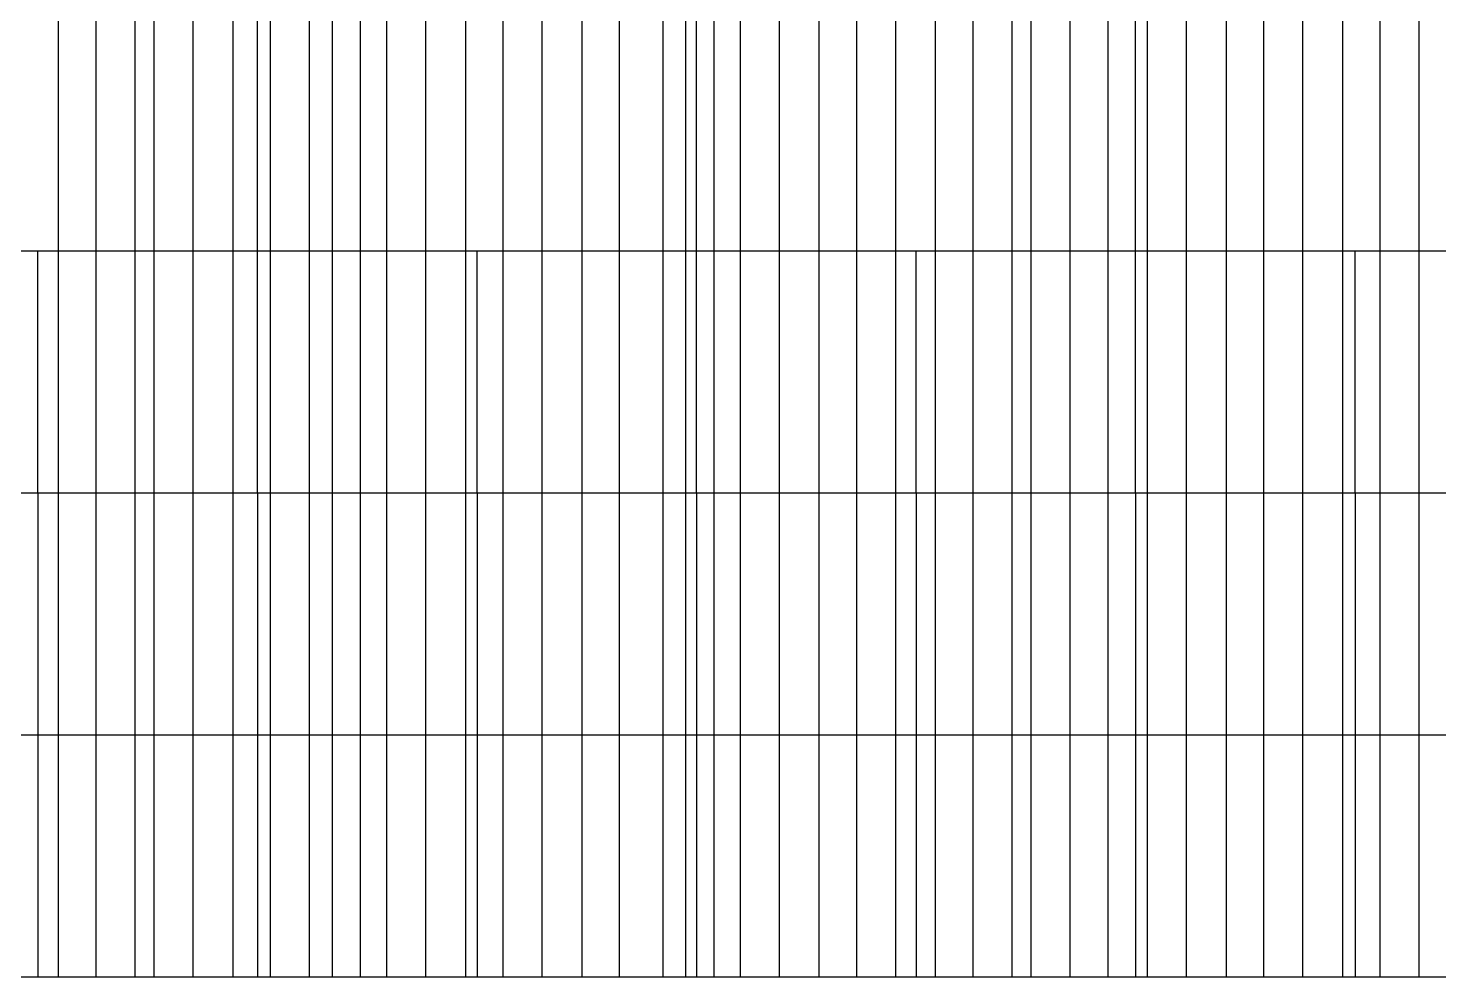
# Model space of a CAD drawing. Extents: x 0 to 304, y 106 to 158.
# Drawn here: x 227.59 to 265.18, y 106 to 131.28 of the extents above; entities that cross this region are included whole.
import ezdxf

# ---------------------------------------------------------------- set-up
doc = ezdxf.new("R2010")
doc.units = 0

msp = doc.modelspace()

# ---------------------------------------------------------------- linework, layer by layer
at = {"layer": 'main_merged'}
for p, q in [((228.75, 125.35, 4.8), (232.8, 125.35, 4.8)), ((228.75, 125.35, 9.6), (232.8, 125.35, 9.6)), ((228.75, 125.35, 14.4), (232.8, 125.35, 14.4)), ((240.45, 125.35, 4.8), (244.5, 125.35, 4.8)), ((240.45, 125.35, 9.6), (244.5, 125.35, 9.6)), ((240.45, 125.35, 14.4), (244.5, 125.35, 14.4)), ((252.15, 125.35, 4.8), (256.2, 125.35, 4.8)), ((252.15, 125.35, 9.6), (256.2, 125.35, 9.6)), ((252.15, 125.35, 14.4), (256.2, 125.35, 14.4)), ((263.85, 125.35, 4.8), (267.9, 125.35, 4.8)), ((263.85, 125.35, 9.6), (267.9, 125.35, 9.6)), ((263.85, 125.35, 14.4), (267.9, 125.35, 14.4)), ((228.75, 118.9, 4.8), (232.8, 118.9, 4.8)), ((228.75, 118.9, 9.6), (232.8, 118.9, 9.6)), ((228.75, 118.9, 14.4), (232.8, 118.9, 14.4)), ((240.45, 118.9, 4.8), (244.5, 118.9, 4.8)), ((240.45, 118.9, 9.6), (244.5, 118.9, 9.6)), ((240.45, 118.9, 14.4), (244.5, 118.9, 14.4)), ((252.15, 118.9, 4.8), (256.2, 118.9, 4.8)), ((252.15, 118.9, 9.6), (256.2, 118.9, 9.6)), ((252.15, 118.9, 14.4), (256.2, 118.9, 14.4)), ((263.85, 118.9, 4.8), (267.9, 118.9, 4.8)), ((263.85, 118.9, 9.6), (267.9, 118.9, 9.6)), ((263.85, 118.9, 14.4), (267.9, 118.9, 14.4)), ((228.75, 112.45, 4.8), (232.8, 112.45, 4.8)), ((228.75, 112.45, 9.6), (232.8, 112.45, 9.6)), ((228.75, 112.45, 14.4), (232.8, 112.45, 14.4)), ((240.45, 112.45, 4.8), (244.5, 112.45, 4.8)), ((240.45, 112.45, 9.6), (244.5, 112.45, 9.6)), ((240.45, 112.45, 14.4), (244.5, 112.45, 14.4)), ((252.15, 112.45, 4.8), (256.2, 112.45, 4.8)), ((252.15, 112.45, 9.6), (256.2, 112.45, 9.6)), ((252.15, 112.45, 14.4), (256.2, 112.45, 14.4)), ((263.85, 112.45, 4.8), (267.9, 112.45, 4.8)), ((263.85, 112.45, 9.6), (267.9, 112.45, 9.6)), ((263.85, 112.45, 14.4), (267.9, 112.45, 14.4)), ((228.75, 106, 4.8), (232.8, 106, 4.8)), ((228.75, 106, 9.6), (232.8, 106, 9.6)), ((228.75, 106, 14.4), (232.8, 106, 14.4)), ((240.45, 106, 4.8), (244.5, 106, 4.8)), ((240.45, 106, 9.6), (244.5, 106, 9.6)), ((240.45, 106, 14.4), (244.5, 106, 14.4)), ((252.15, 106, 4.8), (256.2, 106, 4.8)), ((252.15, 106, 9.6), (256.2, 106, 9.6)), ((252.15, 106, 14.4), (256.2, 106, 14.4)), ((263.85, 106, 4.8), (267.9, 106, 4.8)), ((263.85, 106, 9.6), (267.9, 106, 9.6)), ((263.85, 106, 14.4), (267.9, 106, 14.4))]:
    msp.add_line(p, q, dxfattribs=at)
at = {"layer": 'main_splited'}
for p, q in [((222, 125.35, 4.8), (227.85, 125.35, 4.8)), ((222, 125.35, 9.6), (227.85, 125.35, 9.6)), ((222, 125.35, 14.4), (227.85, 125.35, 14.4)), ((227.85, 125.35, 4.8), (228.75, 125.35, 4.8)), ((227.85, 125.35, 9.6), (228.75, 125.35, 9.6)), ((227.85, 125.35, 14.4), (228.75, 125.35, 14.4)), ((232.8, 125.35, 4.8), (233.7, 125.35, 4.8)), ((232.8, 125.35, 9.6), (233.7, 125.35, 9.6)), ((232.8, 125.35, 14.4), (233.7, 125.35, 14.4)), ((233.7, 125.35, 4.8), (239.55, 125.35, 4.8)), ((233.7, 125.35, 9.6), (239.55, 125.35, 9.6)), ((233.7, 125.35, 14.4), (239.55, 125.35, 14.4)), ((239.55, 125.35, 4.8), (240.45, 125.35, 4.8)), ((239.55, 125.35, 9.6), (240.45, 125.35, 9.6)), ((239.55, 125.35, 14.4), (240.45, 125.35, 14.4)), ((244.5, 125.35, 4.8), (245.4, 125.35, 4.8)), ((244.5, 125.35, 9.6), (245.4, 125.35, 9.6)), ((244.5, 125.35, 14.4), (245.4, 125.35, 14.4)), ((245.4, 125.35, 4.8), (251.25, 125.35, 4.8)), ((245.4, 125.35, 9.6), (251.25, 125.35, 9.6)), ((245.4, 125.35, 14.4), (251.25, 125.35, 14.4)), ((251.25, 125.35, 4.8), (252.15, 125.35, 4.8)), ((251.25, 125.35, 9.6), (252.15, 125.35, 9.6)), ((251.25, 125.35, 14.4), (252.15, 125.35, 14.4)), ((256.2, 125.35, 4.8), (257.1, 125.35, 4.8)), ((256.2, 125.35, 9.6), (257.1, 125.35, 9.6)), ((256.2, 125.35, 14.4), (257.1, 125.35, 14.4)), ((257.1, 125.35, 4.8), (262.95, 125.35, 4.8)), ((257.1, 125.35, 9.6), (262.95, 125.35, 9.6)), ((257.1, 125.35, 14.4), (262.95, 125.35, 14.4)), ((262.95, 125.35, 4.8), (263.85, 125.35, 4.8)), ((262.95, 125.35, 9.6), (263.85, 125.35, 9.6)), ((262.95, 125.35, 14.4), (263.85, 125.35, 14.4)), ((222, 118.9, 4.8), (227.85, 118.9, 4.8)), ((222, 118.9, 9.6), (227.85, 118.9, 9.6)), ((222, 118.9, 14.4), (227.85, 118.9, 14.4)), ((227.85, 118.9, 4.8), (228.75, 118.9, 4.8)), ((227.85, 118.9, 9.6), (228.75, 118.9, 9.6)), ((227.85, 118.9, 14.4), (228.75, 118.9, 14.4)), ((232.8, 118.9, 4.8), (233.7, 118.9, 4.8)), ((232.8, 118.9, 9.6), (233.7, 118.9, 9.6)), ((232.8, 118.9, 14.4), (233.7, 118.9, 14.4)), ((233.7, 118.9, 4.8), (239.55, 118.9, 4.8)), ((233.7, 118.9, 9.6), (239.55, 118.9, 9.6)), ((233.7, 118.9, 14.4), (239.55, 118.9, 14.4)), ((239.55, 118.9, 4.8), (240.45, 118.9, 4.8)), ((239.55, 118.9, 9.6), (240.45, 118.9, 9.6)), ((239.55, 118.9, 14.4), (240.45, 118.9, 14.4)), ((244.5, 118.9, 4.8), (245.4, 118.9, 4.8)), ((244.5, 118.9, 9.6), (245.4, 118.9, 9.6)), ((244.5, 118.9, 14.4), (245.4, 118.9, 14.4)), ((245.4, 118.9, 4.8), (251.25, 118.9, 4.8)), ((245.4, 118.9, 9.6), (251.25, 118.9, 9.6)), ((245.4, 118.9, 14.4), (251.25, 118.9, 14.4)), ((251.25, 118.9, 4.8), (252.15, 118.9, 4.8)), ((251.25, 118.9, 9.6), (252.15, 118.9, 9.6)), ((251.25, 118.9, 14.4), (252.15, 118.9, 14.4)), ((256.2, 118.9, 4.8), (257.1, 118.9, 4.8)), ((256.2, 118.9, 9.6), (257.1, 118.9, 9.6)), ((256.2, 118.9, 14.4), (257.1, 118.9, 14.4)), ((257.1, 118.9, 4.8), (262.95, 118.9, 4.8)), ((257.1, 118.9, 9.6), (262.95, 118.9, 9.6)), ((257.1, 118.9, 14.4), (262.95, 118.9, 14.4)), ((262.95, 118.9, 4.8), (263.85, 118.9, 4.8)), ((262.95, 118.9, 9.6), (263.85, 118.9, 9.6)), ((262.95, 118.9, 14.4), (263.85, 118.9, 14.4)), ((222, 112.45, 4.8), (227.85, 112.45, 4.8)), ((222, 112.45, 9.6), (227.85, 112.45, 9.6)), ((222, 112.45, 14.4), (227.85, 112.45, 14.4)), ((227.85, 112.45, 4.8), (228.75, 112.45, 4.8)), ((227.85, 112.45, 9.6), (228.75, 112.45, 9.6)), ((227.85, 112.45, 14.4), (228.75, 112.45, 14.4)), ((232.8, 112.45, 4.8), (233.7, 112.45, 4.8)), ((232.8, 112.45, 9.6), (233.7, 112.45, 9.6)), ((232.8, 112.45, 14.4), (233.7, 112.45, 14.4)), ((233.7, 112.45, 4.8), (239.55, 112.45, 4.8)), ((233.7, 112.45, 9.6), (239.55, 112.45, 9.6)), ((233.7, 112.45, 14.4), (239.55, 112.45, 14.4)), ((239.55, 112.45, 4.8), (240.45, 112.45, 4.8)), ((239.55, 112.45, 9.6), (240.45, 112.45, 9.6)), ((239.55, 112.45, 14.4), (240.45, 112.45, 14.4)), ((244.5, 112.45, 4.8), (245.4, 112.45, 4.8)), ((244.5, 112.45, 9.6), (245.4, 112.45, 9.6)), ((244.5, 112.45, 14.4), (245.4, 112.45, 14.4)), ((245.4, 112.45, 4.8), (251.25, 112.45, 4.8)), ((245.4, 112.45, 9.6), (251.25, 112.45, 9.6)), ((245.4, 112.45, 14.4), (251.25, 112.45, 14.4)), ((251.25, 112.45, 4.8), (252.15, 112.45, 4.8)), ((251.25, 112.45, 9.6), (252.15, 112.45, 9.6)), ((251.25, 112.45, 14.4), (252.15, 112.45, 14.4)), ((256.2, 112.45, 4.8), (257.1, 112.45, 4.8)), ((256.2, 112.45, 9.6), (257.1, 112.45, 9.6)), ((256.2, 112.45, 14.4), (257.1, 112.45, 14.4)), ((257.1, 112.45, 4.8), (262.95, 112.45, 4.8)), ((257.1, 112.45, 9.6), (262.95, 112.45, 9.6)), ((257.1, 112.45, 14.4), (262.95, 112.45, 14.4)), ((262.95, 112.45, 4.8), (263.85, 112.45, 4.8)), ((262.95, 112.45, 9.6), (263.85, 112.45, 9.6)), ((262.95, 112.45, 14.4), (263.85, 112.45, 14.4)), ((222, 106, 4.8), (227.85, 106, 4.8)), ((222, 106, 9.6), (227.85, 106, 9.6)), ((222, 106, 14.4), (227.85, 106, 14.4)), ((227.85, 106, 4.8), (228.75, 106, 4.8)), ((227.85, 106, 9.6), (228.75, 106, 9.6)), ((227.85, 106, 14.4), (228.75, 106, 14.4)), ((232.8, 106, 4.8), (233.7, 106, 4.8)), ((232.8, 106, 9.6), (233.7, 106, 9.6)), ((232.8, 106, 14.4), (233.7, 106, 14.4)), ((233.7, 106, 4.8), (239.55, 106, 4.8)), ((233.7, 106, 9.6), (239.55, 106, 9.6)), ((233.7, 106, 14.4), (239.55, 106, 14.4)), ((239.55, 106, 4.8), (240.45, 106, 4.8)), ((239.55, 106, 9.6), (240.45, 106, 9.6)), ((239.55, 106, 14.4), (240.45, 106, 14.4)), ((244.5, 106, 4.8), (245.4, 106, 4.8)), ((244.5, 106, 9.6), (245.4, 106, 9.6)), ((244.5, 106, 14.4), (245.4, 106, 14.4)), ((245.4, 106, 4.8), (251.25, 106, 4.8)), ((245.4, 106, 9.6), (251.25, 106, 9.6)), ((245.4, 106, 14.4), (251.25, 106, 14.4)), ((251.25, 106, 4.8), (252.15, 106, 4.8)), ((251.25, 106, 9.6), (252.15, 106, 9.6)), ((251.25, 106, 14.4), (252.15, 106, 14.4)), ((256.2, 106, 4.8), (257.1, 106, 4.8)), ((256.2, 106, 9.6), (257.1, 106, 9.6)), ((256.2, 106, 14.4), (257.1, 106, 14.4)), ((257.1, 106, 4.8), (262.95, 106, 4.8)), ((257.1, 106, 9.6), (262.95, 106, 9.6)), ((257.1, 106, 14.4), (262.95, 106, 14.4)), ((262.95, 106, 4.8), (263.85, 106, 4.8)), ((262.95, 106, 9.6), (263.85, 106, 9.6)), ((262.95, 106, 14.4), (263.85, 106, 14.4))]:
    msp.add_line(p, q, dxfattribs=at)
at = {"layer": 'RRO 200x300x6'}
for p, q in [((227.85, 125.35), (227.85, 125.35, 4.8)), ((227.85, 125.35, 4.8), (227.85, 125.35, 9.6)), ((227.85, 125.35, 9.6), (227.85, 125.35, 14.4)), ((233.7, 125.35), (233.7, 125.35, 4.8)), ((233.7, 125.35, 4.8), (233.7, 125.35, 9.6)), ((233.7, 125.35, 9.6), (233.7, 125.35, 14.4)), ((239.55, 125.35), (239.55, 125.35, 4.8)), ((239.55, 125.35, 4.8), (239.55, 125.35, 9.6)), ((239.55, 125.35, 9.6), (239.55, 125.35, 14.4)), ((245.4, 125.35), (245.4, 125.35, 4.8)), ((245.4, 125.35, 4.8), (245.4, 125.35, 9.6)), ((245.4, 125.35, 9.6), (245.4, 125.35, 14.4)), ((251.25, 125.35), (251.25, 125.35, 4.8)), ((251.25, 125.35, 4.8), (251.25, 125.35, 9.6)), ((251.25, 125.35, 9.6), (251.25, 125.35, 14.4)), ((257.1, 125.35), (257.1, 125.35, 4.8)), ((257.1, 125.35, 4.8), (257.1, 125.35, 9.6)), ((257.1, 125.35, 9.6), (257.1, 125.35, 14.4)), ((262.95, 125.35), (262.95, 125.35, 4.8)), ((262.95, 125.35, 4.8), (262.95, 125.35, 9.6)), ((262.95, 125.35, 9.6), (262.95, 125.35, 14.4)), ((227.85, 118.9), (227.85, 118.9, 4.8)), ((227.85, 118.9, 4.8), (227.85, 118.9, 9.6)), ((227.85, 118.9, 9.6), (227.85, 118.9, 14.4)), ((233.7, 118.9), (233.7, 118.9, 4.8)), ((233.7, 118.9, 4.8), (233.7, 118.9, 9.6)), ((233.7, 118.9, 9.6), (233.7, 118.9, 14.4)), ((239.55, 118.9), (239.55, 118.9, 4.8)), ((239.55, 118.9, 4.8), (239.55, 118.9, 9.6)), ((239.55, 118.9, 9.6), (239.55, 118.9, 14.4)), ((245.4, 118.9), (245.4, 118.9, 4.8)), ((245.4, 118.9, 4.8), (245.4, 118.9, 9.6)), ((245.4, 118.9, 9.6), (245.4, 118.9, 14.4)), ((251.25, 118.9), (251.25, 118.9, 4.8)), ((251.25, 118.9, 4.8), (251.25, 118.9, 9.6)), ((251.25, 118.9, 9.6), (251.25, 118.9, 14.4)), ((257.1, 118.9), (257.1, 118.9, 4.8)), ((257.1, 118.9, 4.8), (257.1, 118.9, 9.6)), ((257.1, 118.9, 9.6), (257.1, 118.9, 14.4)), ((262.95, 118.9), (262.95, 118.9, 4.8)), ((262.95, 118.9, 4.8), (262.95, 118.9, 9.6)), ((262.95, 118.9, 9.6), (262.95, 118.9, 14.4)), ((227.85, 112.45), (227.85, 112.45, 4.8)), ((227.85, 112.45, 4.8), (227.85, 112.45, 9.6)), ((227.85, 112.45, 9.6), (227.85, 112.45, 14.4)), ((233.7, 112.45), (233.7, 112.45, 4.8)), ((233.7, 112.45, 4.8), (233.7, 112.45, 9.6)), ((233.7, 112.45, 9.6), (233.7, 112.45, 14.4)), ((239.55, 112.45), (239.55, 112.45, 4.8)), ((239.55, 112.45, 4.8), (239.55, 112.45, 9.6)), ((239.55, 112.45, 9.6), (239.55, 112.45, 14.4)), ((245.4, 112.45), (245.4, 112.45, 4.8)), ((245.4, 112.45, 4.8), (245.4, 112.45, 9.6)), ((245.4, 112.45, 9.6), (245.4, 112.45, 14.4)), ((251.25, 112.45), (251.25, 112.45, 4.8)), ((251.25, 112.45, 4.8), (251.25, 112.45, 9.6)), ((251.25, 112.45, 9.6), (251.25, 112.45, 14.4)), ((257.1, 112.45), (257.1, 112.45, 4.8)), ((257.1, 112.45, 4.8), (257.1, 112.45, 9.6)), ((257.1, 112.45, 9.6), (257.1, 112.45, 14.4)), ((262.95, 112.45), (262.95, 112.45, 4.8)), ((262.95, 112.45, 4.8), (262.95, 112.45, 9.6)), ((262.95, 112.45, 9.6), (262.95, 112.45, 14.4)), ((227.85, 106), (227.85, 106, 4.8)), ((227.85, 106, 4.8), (227.85, 106, 9.6)), ((227.85, 106, 9.6), (227.85, 106, 14.4)), ((233.7, 106), (233.7, 106, 4.8)), ((233.7, 106, 4.8), (233.7, 106, 9.6)), ((233.7, 106, 9.6), (233.7, 106, 14.4)), ((239.55, 106), (239.55, 106, 4.8)), ((239.55, 106, 4.8), (239.55, 106, 9.6)), ((239.55, 106, 9.6), (239.55, 106, 14.4)), ((245.4, 106), (245.4, 106, 4.8)), ((245.4, 106, 4.8), (245.4, 106, 9.6)), ((245.4, 106, 9.6), (245.4, 106, 14.4)), ((251.25, 106), (251.25, 106, 4.8)), ((251.25, 106, 4.8), (251.25, 106, 9.6)), ((251.25, 106, 9.6), (251.25, 106, 14.4)), ((257.1, 106), (257.1, 106, 4.8)), ((257.1, 106, 4.8), (257.1, 106, 9.6)), ((257.1, 106, 9.6), (257.1, 106, 14.4)), ((262.95, 106), (262.95, 106, 4.8)), ((262.95, 106, 4.8), (262.95, 106, 9.6)), ((262.95, 106, 9.6), (262.95, 106, 14.4))]:
    msp.add_line(p, q, dxfattribs=at)
at = {"layer": 'secondary'}
for p, q in [((228.39, 131.8, 4.8), (228.39, 125.35, 4.8)), ((228.39, 131.8, 9.6), (228.39, 125.35, 9.6)), ((228.39, 131.8, 14.4), (228.39, 125.35, 14.4)), ((229.39, 131.8, 4.8), (229.39, 125.35, 4.8)), ((229.39, 131.8, 9.6), (229.39, 125.35, 9.6)), ((229.39, 131.8, 14.4), (229.39, 125.35, 14.4)), ((230.43, 131.8, 4.8), (230.43, 125.35, 4.8)), ((230.43, 131.8, 9.6), (230.43, 125.35, 9.6)), ((230.43, 131.8, 14.4), (230.43, 125.35, 14.4)), ((230.94, 131.8, 4.8), (230.94, 125.35, 4.8)), ((230.94, 131.8, 9.6), (230.94, 125.35, 9.6)), ((230.94, 131.8, 14.4), (230.94, 125.35, 14.4)), ((231.98, 131.8, 4.8), (231.98, 125.35, 4.8)), ((231.98, 131.8, 9.6), (231.98, 125.35, 9.6)), ((231.98, 131.8, 14.4), (231.98, 125.35, 14.4)), ((233.04, 131.8, 4.8), (233.04, 125.35, 4.8)), ((233.04, 131.8, 9.6), (233.04, 125.35, 9.6)), ((233.04, 131.8, 14.4), (233.04, 125.35, 14.4)), ((234.04, 131.8, 4.8), (234.04, 125.35, 4.8)), ((234.04, 131.8, 9.6), (234.04, 125.35, 9.6)), ((234.04, 131.8, 14.4), (234.04, 125.35, 14.4)), ((235.08, 131.8, 4.8), (235.08, 125.35, 4.8)), ((235.08, 131.8, 9.6), (235.08, 125.35, 9.6)), ((235.08, 131.8, 14.4), (235.08, 125.35, 14.4)), ((235.69, 131.8, 4.8), (235.69, 125.35, 4.8)), ((235.69, 131.8, 9.6), (235.69, 125.35, 9.6)), ((235.69, 131.8, 14.4), (235.69, 125.35, 14.4)), ((236.44, 131.8, 4.8), (236.44, 125.35, 4.8)), ((236.44, 131.8, 9.6), (236.44, 125.35, 9.6)), ((236.44, 131.8, 14.4), (236.44, 125.35, 14.4)), ((237.14, 131.8, 4.8), (237.14, 125.35, 4.8)), ((237.14, 131.8, 9.6), (237.14, 125.35, 9.6)), ((237.14, 131.8, 14.4), (237.14, 125.35, 14.4)), ((238.18, 131.8, 4.8), (238.18, 125.35, 4.8)), ((238.18, 131.8, 9.6), (238.18, 125.35, 9.6)), ((238.18, 131.8, 14.4), (238.18, 125.35, 14.4)), ((239.24, 131.8, 4.8), (239.24, 125.35, 4.8)), ((239.24, 131.8, 9.6), (239.24, 125.35, 9.6)), ((239.24, 131.8, 14.4), (239.24, 125.35, 14.4)), ((240.24, 131.8, 4.8), (240.24, 125.35, 4.8)), ((240.24, 131.8, 9.6), (240.24, 125.35, 9.6)), ((240.24, 131.8, 14.4), (240.24, 125.35, 14.4)), ((241.28, 131.8, 4.8), (241.28, 125.35, 4.8)), ((241.28, 131.8, 9.6), (241.28, 125.35, 9.6)), ((241.28, 131.8, 14.4), (241.28, 125.35, 14.4)), ((242.34, 131.8, 4.8), (242.34, 125.35, 4.8)), ((242.34, 131.8, 9.6), (242.34, 125.35, 9.6)), ((242.34, 131.8, 14.4), (242.34, 125.35, 14.4)), ((243.34, 131.8, 4.8), (243.34, 125.35, 4.8)), ((243.34, 131.8, 9.6), (243.34, 125.35, 9.6)), ((243.34, 131.8, 14.4), (243.34, 125.35, 14.4)), ((244.5, 131.8, 4.8), (244.5, 125.35, 4.8)), ((244.5, 131.8, 9.6), (244.5, 125.35, 9.6)), ((244.5, 131.8, 14.4), (244.5, 125.35, 14.4)), ((245.11, 131.8, 4.8), (245.11, 125.35, 4.8)), ((245.11, 131.8, 9.6), (245.11, 125.35, 9.6)), ((245.11, 131.8, 14.4), (245.11, 125.35, 14.4)), ((245.86, 131.8, 4.8), (245.86, 125.35, 4.8)), ((245.86, 131.8, 9.6), (245.86, 125.35, 9.6)), ((245.86, 131.8, 14.4), (245.86, 125.35, 14.4)), ((246.56, 131.8, 4.8), (246.56, 125.35, 4.8)), ((246.56, 131.8, 9.6), (246.56, 125.35, 9.6)), ((246.56, 131.8, 14.4), (246.56, 125.35, 14.4)), ((247.6, 131.8, 4.8), (247.6, 125.35, 4.8)), ((247.6, 131.8, 9.6), (247.6, 125.35, 9.6)), ((247.6, 131.8, 14.4), (247.6, 125.35, 14.4)), ((248.66, 131.8, 4.8), (248.66, 125.35, 4.8)), ((248.66, 131.8, 9.6), (248.66, 125.35, 9.6)), ((248.66, 131.8, 14.4), (248.66, 125.35, 14.4)), ((249.66, 131.8, 4.8), (249.66, 125.35, 4.8)), ((249.66, 131.8, 9.6), (249.66, 125.35, 9.6)), ((249.66, 131.8, 14.4), (249.66, 125.35, 14.4)), ((250.7, 131.8, 4.8), (250.7, 125.35, 4.8)), ((250.7, 131.8, 9.6), (250.7, 125.35, 9.6)), ((250.7, 131.8, 14.4), (250.7, 125.35, 14.4)), ((251.76, 131.8, 4.8), (251.76, 125.35, 4.8)), ((251.76, 131.8, 9.6), (251.76, 125.35, 9.6)), ((251.76, 131.8, 14.4), (251.76, 125.35, 14.4)), ((252.76, 131.8, 4.8), (252.76, 125.35, 4.8)), ((252.76, 131.8, 9.6), (252.76, 125.35, 9.6)), ((252.76, 131.8, 14.4), (252.76, 125.35, 14.4)), ((253.8, 131.8, 4.8), (253.8, 125.35, 4.8)), ((253.8, 131.8, 9.6), (253.8, 125.35, 9.6)), ((253.8, 131.8, 14.4), (253.8, 125.35, 14.4)), ((254.31, 131.8, 4.8), (254.31, 125.35, 4.8)), ((254.31, 131.8, 9.6), (254.31, 125.35, 9.6)), ((254.31, 131.8, 14.4), (254.31, 125.35, 14.4)), ((255.35, 131.8, 4.8), (255.35, 125.35, 4.8)), ((255.35, 131.8, 9.6), (255.35, 125.35, 9.6)), ((255.35, 131.8, 14.4), (255.35, 125.35, 14.4)), ((256.36, 131.8, 4.8), (256.36, 125.35, 4.8)), ((256.36, 131.8, 9.6), (256.36, 125.35, 9.6)), ((256.36, 131.8, 14.4), (256.36, 125.35, 14.4)), ((257.41, 131.8, 4.8), (257.41, 125.35, 4.8)), ((257.41, 131.8, 9.6), (257.41, 125.35, 9.6)), ((257.41, 131.8, 14.4), (257.41, 125.35, 14.4)), ((258.45, 131.8, 4.8), (258.45, 125.35, 4.8)), ((258.45, 131.8, 9.6), (258.45, 125.35, 9.6)), ((258.45, 131.8, 14.4), (258.45, 125.35, 14.4)), ((259.51, 131.8, 4.8), (259.51, 125.35, 4.8)), ((259.51, 131.8, 9.6), (259.51, 125.35, 9.6)), ((259.51, 131.8, 14.4), (259.51, 125.35, 14.4)), ((260.51, 131.8, 4.8), (260.51, 125.35, 4.8)), ((260.51, 131.8, 9.6), (260.51, 125.35, 9.6)), ((260.51, 131.8, 14.4), (260.51, 125.35, 14.4)), ((261.55, 131.8, 4.8), (261.55, 125.35, 4.8)), ((261.55, 131.8, 9.6), (261.55, 125.35, 9.6)), ((261.55, 131.8, 14.4), (261.55, 125.35, 14.4)), ((262.61, 131.8, 4.8), (262.61, 125.35, 4.8)), ((262.61, 131.8, 9.6), (262.61, 125.35, 9.6)), ((262.61, 131.8, 14.4), (262.61, 125.35, 14.4)), ((263.61, 131.8, 4.8), (263.61, 125.35, 4.8)), ((263.61, 131.8, 9.6), (263.61, 125.35, 9.6)), ((263.61, 131.8, 14.4), (263.61, 125.35, 14.4)), ((264.65, 131.8, 4.8), (264.65, 125.35, 4.8)), ((264.65, 131.8, 9.6), (264.65, 125.35, 9.6)), ((264.65, 131.8, 14.4), (264.65, 125.35, 14.4)), ((228.39, 125.35, 4.8), (228.39, 118.9, 4.8)), ((228.39, 125.35, 9.6), (228.39, 118.9, 9.6)), ((228.39, 125.35, 14.4), (228.39, 118.9, 14.4)), ((229.39, 125.35, 4.8), (229.39, 118.9, 4.8)), ((229.39, 125.35, 9.6), (229.39, 118.9, 9.6)), ((229.39, 125.35, 14.4), (229.39, 118.9, 14.4)), ((230.43, 125.35, 4.8), (230.43, 118.9, 4.8)), ((230.43, 125.35, 9.6), (230.43, 118.9, 9.6)), ((230.43, 125.35, 14.4), (230.43, 118.9, 14.4)), ((230.94, 125.35, 4.8), (230.94, 118.9, 4.8)), ((230.94, 125.35, 9.6), (230.94, 118.9, 9.6)), ((230.94, 125.35, 14.4), (230.94, 118.9, 14.4)), ((231.98, 125.35, 4.8), (231.98, 118.9, 4.8)), ((231.98, 125.35, 9.6), (231.98, 118.9, 9.6)), ((231.98, 125.35, 14.4), (231.98, 118.9, 14.4)), ((233.04, 125.35, 4.8), (233.04, 118.9, 4.8)), ((233.04, 125.35, 9.6), (233.04, 118.9, 9.6)), ((233.04, 125.35, 14.4), (233.04, 118.9, 14.4)), ((234.04, 125.35, 4.8), (234.04, 118.9, 4.8)), ((234.04, 125.35, 9.6), (234.04, 118.9, 9.6)), ((234.04, 125.35, 14.4), (234.04, 118.9, 14.4)), ((235.08, 125.35, 4.8), (235.08, 118.9, 4.8)), ((235.08, 125.35, 9.6), (235.08, 118.9, 9.6)), ((235.08, 125.35, 14.4), (235.08, 118.9, 14.4)), ((235.69, 125.35, 4.8), (235.69, 118.9, 4.8)), ((235.69, 125.35, 9.6), (235.69, 118.9, 9.6)), ((235.69, 125.35, 14.4), (235.69, 118.9, 14.4)), ((236.44, 125.35, 4.8), (236.44, 118.9, 4.8)), ((236.44, 125.35, 9.6), (236.44, 118.9, 9.6)), ((236.44, 125.35, 14.4), (236.44, 118.9, 14.4)), ((237.14, 125.35, 4.8), (237.14, 118.9, 4.8)), ((237.14, 125.35, 9.6), (237.14, 118.9, 9.6)), ((237.14, 125.35, 14.4), (237.14, 118.9, 14.4)), ((238.18, 125.35, 4.8), (238.18, 118.9, 4.8)), ((238.18, 125.35, 9.6), (238.18, 118.9, 9.6)), ((238.18, 125.35, 14.4), (238.18, 118.9, 14.4)), ((239.24, 125.35, 4.8), (239.24, 118.9, 4.8)), ((239.24, 125.35, 9.6), (239.24, 118.9, 9.6)), ((239.24, 125.35, 14.4), (239.24, 118.9, 14.4)), ((240.24, 125.35, 4.8), (240.24, 118.9, 4.8)), ((240.24, 125.35, 9.6), (240.24, 118.9, 9.6)), ((240.24, 125.35, 14.4), (240.24, 118.9, 14.4)), ((241.28, 125.35, 4.8), (241.28, 118.9, 4.8)), ((241.28, 125.35, 9.6), (241.28, 118.9, 9.6)), ((241.28, 125.35, 14.4), (241.28, 118.9, 14.4)), ((242.34, 125.35, 4.8), (242.34, 118.9, 4.8)), ((242.34, 125.35, 9.6), (242.34, 118.9, 9.6)), ((242.34, 125.35, 14.4), (242.34, 118.9, 14.4)), ((243.34, 125.35, 4.8), (243.34, 118.9, 4.8)), ((243.34, 125.35, 9.6), (243.34, 118.9, 9.6)), ((243.34, 125.35, 14.4), (243.34, 118.9, 14.4)), ((244.5, 125.35, 4.8), (244.5, 118.9, 4.8)), ((244.5, 125.35, 9.6), (244.5, 118.9, 9.6)), ((244.5, 125.35, 14.4), (244.5, 118.9, 14.4)), ((245.11, 125.35, 4.8), (245.11, 118.9, 4.8)), ((245.11, 125.35, 9.6), (245.11, 118.9, 9.6)), ((245.11, 125.35, 14.4), (245.11, 118.9, 14.4)), ((245.86, 125.35, 4.8), (245.86, 118.9, 4.8)), ((245.86, 125.35, 9.6), (245.86, 118.9, 9.6)), ((245.86, 125.35, 14.4), (245.86, 118.9, 14.4)), ((246.56, 125.35, 4.8), (246.56, 118.9, 4.8)), ((246.56, 125.35, 9.6), (246.56, 118.9, 9.6)), ((246.56, 125.35, 14.4), (246.56, 118.9, 14.4)), ((247.6, 125.35, 4.8), (247.6, 118.9, 4.8)), ((247.6, 125.35, 9.6), (247.6, 118.9, 9.6)), ((247.6, 125.35, 14.4), (247.6, 118.9, 14.4)), ((248.66, 125.35, 4.8), (248.66, 118.9, 4.8)), ((248.66, 125.35, 9.6), (248.66, 118.9, 9.6)), ((248.66, 125.35, 14.4), (248.66, 118.9, 14.4)), ((249.66, 125.35, 4.8), (249.66, 118.9, 4.8)), ((249.66, 125.35, 9.6), (249.66, 118.9, 9.6)), ((249.66, 125.35, 14.4), (249.66, 118.9, 14.4)), ((250.7, 125.35, 4.8), (250.7, 118.9, 4.8)), ((250.7, 125.35, 9.6), (250.7, 118.9, 9.6)), ((250.7, 125.35, 14.4), (250.7, 118.9, 14.4)), ((251.76, 125.35, 4.8), (251.76, 118.9, 4.8)), ((251.76, 125.35, 9.6), (251.76, 118.9, 9.6)), ((251.76, 125.35, 14.4), (251.76, 118.9, 14.4)), ((252.76, 125.35, 4.8), (252.76, 118.9, 4.8)), ((252.76, 125.35, 9.6), (252.76, 118.9, 9.6)), ((252.76, 125.35, 14.4), (252.76, 118.9, 14.4)), ((253.8, 125.35, 4.8), (253.8, 118.9, 4.8)), ((253.8, 125.35, 9.6), (253.8, 118.9, 9.6)), ((253.8, 125.35, 14.4), (253.8, 118.9, 14.4)), ((254.31, 125.35, 4.8), (254.31, 118.9, 4.8)), ((254.31, 125.35, 9.6), (254.31, 118.9, 9.6)), ((254.31, 125.35, 14.4), (254.31, 118.9, 14.4)), ((255.35, 125.35, 4.8), (255.35, 118.9, 4.8)), ((255.35, 125.35, 9.6), (255.35, 118.9, 9.6)), ((255.35, 125.35, 14.4), (255.35, 118.9, 14.4)), ((256.36, 125.35, 4.8), (256.36, 118.9, 4.8)), ((256.36, 125.35, 9.6), (256.36, 118.9, 9.6)), ((256.36, 125.35, 14.4), (256.36, 118.9, 14.4)), ((257.41, 125.35, 4.8), (257.41, 118.9, 4.8)), ((257.41, 125.35, 9.6), (257.41, 118.9, 9.6)), ((257.41, 125.35, 14.4), (257.41, 118.9, 14.4)), ((258.45, 125.35, 4.8), (258.45, 118.9, 4.8)), ((258.45, 125.35, 9.6), (258.45, 118.9, 9.6)), ((258.45, 125.35, 14.4), (258.45, 118.9, 14.4)), ((259.51, 125.35, 4.8), (259.51, 118.9, 4.8)), ((259.51, 125.35, 9.6), (259.51, 118.9, 9.6)), ((259.51, 125.35, 14.4), (259.51, 118.9, 14.4)), ((260.51, 125.35, 4.8), (260.51, 118.9, 4.8)), ((260.51, 125.35, 9.6), (260.51, 118.9, 9.6)), ((260.51, 125.35, 14.4), (260.51, 118.9, 14.4)), ((261.55, 125.35, 4.8), (261.55, 118.9, 4.8)), ((261.55, 125.35, 9.6), (261.55, 118.9, 9.6)), ((261.55, 125.35, 14.4), (261.55, 118.9, 14.4)), ((262.61, 125.35, 4.8), (262.61, 118.9, 4.8)), ((262.61, 125.35, 9.6), (262.61, 118.9, 9.6)), ((262.61, 125.35, 14.4), (262.61, 118.9, 14.4)), ((263.61, 125.35, 4.8), (263.61, 118.9, 4.8)), ((263.61, 125.35, 9.6), (263.61, 118.9, 9.6)), ((263.61, 125.35, 14.4), (263.61, 118.9, 14.4)), ((264.65, 125.35, 4.8), (264.65, 118.9, 4.8)), ((264.65, 125.35, 9.6), (264.65, 118.9, 9.6)), ((264.65, 125.35, 14.4), (264.65, 118.9, 14.4)), ((228.39, 118.9, 4.8), (228.39, 112.45, 4.8)), ((228.39, 118.9, 9.6), (228.39, 112.45, 9.6)), ((228.39, 118.9, 14.4), (228.39, 112.45, 14.4)), ((229.39, 118.9, 4.8), (229.39, 112.45, 4.8)), ((229.39, 118.9, 9.6), (229.39, 112.45, 9.6)), ((229.39, 118.9, 14.4), (229.39, 112.45, 14.4)), ((230.43, 118.9, 4.8), (230.43, 112.45, 4.8)), ((230.43, 118.9, 9.6), (230.43, 112.45, 9.6)), ((230.43, 118.9, 14.4), (230.43, 112.45, 14.4)), ((230.94, 118.9, 4.8), (230.94, 112.45, 4.8)), ((230.94, 118.9, 9.6), (230.94, 112.45, 9.6)), ((230.94, 118.9, 14.4), (230.94, 112.45, 14.4)), ((231.98, 118.9, 4.8), (231.98, 112.45, 4.8)), ((231.98, 118.9, 9.6), (231.98, 112.45, 9.6)), ((231.98, 118.9, 14.4), (231.98, 112.45, 14.4)), ((233.04, 118.9, 4.8), (233.04, 112.45, 4.8)), ((233.04, 118.9, 9.6), (233.04, 112.45, 9.6)), ((233.04, 118.9, 14.4), (233.04, 112.45, 14.4)), ((234.04, 118.9, 4.8), (234.04, 112.45, 4.8)), ((234.04, 118.9, 9.6), (234.04, 112.45, 9.6)), ((234.04, 118.9, 14.4), (234.04, 112.45, 14.4)), ((235.08, 118.9, 4.8), (235.08, 112.45, 4.8)), ((235.08, 118.9, 9.6), (235.08, 112.45, 9.6)), ((235.08, 118.9, 14.4), (235.08, 112.45, 14.4)), ((235.69, 118.9, 4.8), (235.69, 112.45, 4.8)), ((235.69, 118.9, 9.6), (235.69, 112.45, 9.6)), ((235.69, 118.9, 14.4), (235.69, 112.45, 14.4)), ((236.44, 118.9, 4.8), (236.44, 112.45, 4.8)), ((236.44, 118.9, 9.6), (236.44, 112.45, 9.6)), ((236.44, 118.9, 14.4), (236.44, 112.45, 14.4)), ((237.14, 118.9, 4.8), (237.14, 112.45, 4.8)), ((237.14, 118.9, 9.6), (237.14, 112.45, 9.6)), ((237.14, 118.9, 14.4), (237.14, 112.45, 14.4)), ((238.18, 118.9, 4.8), (238.18, 112.45, 4.8)), ((238.18, 118.9, 9.6), (238.18, 112.45, 9.6)), ((238.18, 118.9, 14.4), (238.18, 112.45, 14.4)), ((239.24, 118.9, 4.8), (239.24, 112.45, 4.8)), ((239.24, 118.9, 9.6), (239.24, 112.45, 9.6)), ((239.24, 118.9, 14.4), (239.24, 112.45, 14.4)), ((240.24, 118.9, 4.8), (240.24, 112.45, 4.8)), ((240.24, 118.9, 9.6), (240.24, 112.45, 9.6)), ((240.24, 118.9, 14.4), (240.24, 112.45, 14.4)), ((241.28, 118.9, 4.8), (241.28, 112.45, 4.8)), ((241.28, 118.9, 9.6), (241.28, 112.45, 9.6)), ((241.28, 118.9, 14.4), (241.28, 112.45, 14.4)), ((242.34, 118.9, 4.8), (242.34, 112.45, 4.8)), ((242.34, 118.9, 9.6), (242.34, 112.45, 9.6)), ((242.34, 118.9, 14.4), (242.34, 112.45, 14.4)), ((243.34, 118.9, 4.8), (243.34, 112.45, 4.8)), ((243.34, 118.9, 9.6), (243.34, 112.45, 9.6)), ((243.34, 118.9, 14.4), (243.34, 112.45, 14.4)), ((244.5, 118.9, 4.8), (244.5, 112.45, 4.8)), ((244.5, 118.9, 9.6), (244.5, 112.45, 9.6)), ((244.5, 118.9, 14.4), (244.5, 112.45, 14.4)), ((245.11, 118.9, 4.8), (245.11, 112.45, 4.8)), ((245.11, 118.9, 9.6), (245.11, 112.45, 9.6)), ((245.11, 118.9, 14.4), (245.11, 112.45, 14.4)), ((245.86, 118.9, 4.8), (245.86, 112.45, 4.8)), ((245.86, 118.9, 9.6), (245.86, 112.45, 9.6)), ((245.86, 118.9, 14.4), (245.86, 112.45, 14.4)), ((246.56, 118.9, 4.8), (246.56, 112.45, 4.8)), ((246.56, 118.9, 9.6), (246.56, 112.45, 9.6)), ((246.56, 118.9, 14.4), (246.56, 112.45, 14.4)), ((247.6, 118.9, 4.8), (247.6, 112.45, 4.8)), ((247.6, 118.9, 9.6), (247.6, 112.45, 9.6)), ((247.6, 118.9, 14.4), (247.6, 112.45, 14.4)), ((248.66, 118.9, 4.8), (248.66, 112.45, 4.8)), ((248.66, 118.9, 9.6), (248.66, 112.45, 9.6)), ((248.66, 118.9, 14.4), (248.66, 112.45, 14.4)), ((249.66, 118.9, 4.8), (249.66, 112.45, 4.8)), ((249.66, 118.9, 9.6), (249.66, 112.45, 9.6)), ((249.66, 118.9, 14.4), (249.66, 112.45, 14.4)), ((250.7, 118.9, 4.8), (250.7, 112.45, 4.8)), ((250.7, 118.9, 9.6), (250.7, 112.45, 9.6)), ((250.7, 118.9, 14.4), (250.7, 112.45, 14.4)), ((251.76, 118.9, 4.8), (251.76, 112.45, 4.8)), ((251.76, 118.9, 9.6), (251.76, 112.45, 9.6)), ((251.76, 118.9, 14.4), (251.76, 112.45, 14.4)), ((252.76, 118.9, 4.8), (252.76, 112.45, 4.8)), ((252.76, 118.9, 9.6), (252.76, 112.45, 9.6)), ((252.76, 118.9, 14.4), (252.76, 112.45, 14.4)), ((253.8, 118.9, 4.8), (253.8, 112.45, 4.8)), ((253.8, 118.9, 9.6), (253.8, 112.45, 9.6)), ((253.8, 118.9, 14.4), (253.8, 112.45, 14.4)), ((254.31, 118.9, 4.8), (254.31, 112.45, 4.8)), ((254.31, 118.9, 9.6), (254.31, 112.45, 9.6)), ((254.31, 118.9, 14.4), (254.31, 112.45, 14.4)), ((255.35, 118.9, 4.8), (255.35, 112.45, 4.8)), ((255.35, 118.9, 9.6), (255.35, 112.45, 9.6)), ((255.35, 118.9, 14.4), (255.35, 112.45, 14.4)), ((256.36, 118.9, 4.8), (256.36, 112.45, 4.8)), ((256.36, 118.9, 9.6), (256.36, 112.45, 9.6)), ((256.36, 118.9, 14.4), (256.36, 112.45, 14.4)), ((257.41, 118.9, 4.8), (257.41, 112.45, 4.8)), ((257.41, 118.9, 9.6), (257.41, 112.45, 9.6)), ((257.41, 118.9, 14.4), (257.41, 112.45, 14.4)), ((258.45, 118.9, 4.8), (258.45, 112.45, 4.8)), ((258.45, 118.9, 9.6), (258.45, 112.45, 9.6)), ((258.45, 118.9, 14.4), (258.45, 112.45, 14.4)), ((259.51, 118.9, 4.8), (259.51, 112.45, 4.8)), ((259.51, 118.9, 9.6), (259.51, 112.45, 9.6)), ((259.51, 118.9, 14.4), (259.51, 112.45, 14.4)), ((260.51, 118.9, 4.8), (260.51, 112.45, 4.8)), ((260.51, 118.9, 9.6), (260.51, 112.45, 9.6)), ((260.51, 118.9, 14.4), (260.51, 112.45, 14.4)), ((261.55, 118.9, 4.8), (261.55, 112.45, 4.8)), ((261.55, 118.9, 9.6), (261.55, 112.45, 9.6)), ((261.55, 118.9, 14.4), (261.55, 112.45, 14.4)), ((262.61, 118.9, 4.8), (262.61, 112.45, 4.8)), ((262.61, 118.9, 9.6), (262.61, 112.45, 9.6)), ((262.61, 118.9, 14.4), (262.61, 112.45, 14.4)), ((263.61, 118.9, 4.8), (263.61, 112.45, 4.8)), ((263.61, 118.9, 9.6), (263.61, 112.45, 9.6)), ((263.61, 118.9, 14.4), (263.61, 112.45, 14.4)), ((264.65, 118.9, 4.8), (264.65, 112.45, 4.8)), ((264.65, 118.9, 9.6), (264.65, 112.45, 9.6)), ((264.65, 118.9, 14.4), (264.65, 112.45, 14.4)), ((228.39, 112.45, 4.8), (228.39, 106, 4.8)), ((228.39, 112.45, 9.6), (228.39, 106, 9.6)), ((228.39, 112.45, 14.4), (228.39, 106, 14.4)), ((229.39, 112.45, 4.8), (229.39, 106, 4.8)), ((229.39, 112.45, 9.6), (229.39, 106, 9.6)), ((229.39, 112.45, 14.4), (229.39, 106, 14.4)), ((230.43, 112.45, 4.8), (230.43, 106, 4.8)), ((230.43, 112.45, 9.6), (230.43, 106, 9.6)), ((230.43, 112.45, 14.4), (230.43, 106, 14.4)), ((230.94, 112.45, 4.8), (230.94, 106, 4.8)), ((230.94, 112.45, 9.6), (230.94, 106, 9.6)), ((230.94, 112.45, 14.4), (230.94, 106, 14.4)), ((231.98, 112.45, 4.8), (231.98, 106, 4.8)), ((231.98, 112.45, 9.6), (231.98, 106, 9.6)), ((231.98, 112.45, 14.4), (231.98, 106, 14.4)), ((233.04, 112.45, 4.8), (233.04, 106, 4.8)), ((233.04, 112.45, 9.6), (233.04, 106, 9.6)), ((233.04, 112.45, 14.4), (233.04, 106, 14.4)), ((234.04, 112.45, 4.8), (234.04, 106, 4.8)), ((234.04, 112.45, 9.6), (234.04, 106, 9.6)), ((234.04, 112.45, 14.4), (234.04, 106, 14.4)), ((235.08, 112.45, 4.8), (235.08, 106, 4.8)), ((235.08, 112.45, 9.6), (235.08, 106, 9.6)), ((235.08, 112.45, 14.4), (235.08, 106, 14.4)), ((235.69, 112.45, 4.8), (235.69, 106, 4.8)), ((235.69, 112.45, 9.6), (235.69, 106, 9.6)), ((235.69, 112.45, 14.4), (235.69, 106, 14.4)), ((236.44, 112.45, 4.8), (236.44, 106, 4.8)), ((236.44, 112.45, 9.6), (236.44, 106, 9.6)), ((236.44, 112.45, 14.4), (236.44, 106, 14.4)), ((237.14, 112.45, 4.8), (237.14, 106, 4.8)), ((237.14, 112.45, 9.6), (237.14, 106, 9.6)), ((237.14, 112.45, 14.4), (237.14, 106, 14.4)), ((238.18, 112.45, 4.8), (238.18, 106, 4.8)), ((238.18, 112.45, 9.6), (238.18, 106, 9.6)), ((238.18, 112.45, 14.4), (238.18, 106, 14.4)), ((239.24, 112.45, 4.8), (239.24, 106, 4.8)), ((239.24, 112.45, 9.6), (239.24, 106, 9.6)), ((239.24, 112.45, 14.4), (239.24, 106, 14.4)), ((240.24, 112.45, 4.8), (240.24, 106, 4.8)), ((240.24, 112.45, 9.6), (240.24, 106, 9.6)), ((240.24, 112.45, 14.4), (240.24, 106, 14.4)), ((241.28, 112.45, 4.8), (241.28, 106, 4.8)), ((241.28, 112.45, 9.6), (241.28, 106, 9.6)), ((241.28, 112.45, 14.4), (241.28, 106, 14.4)), ((242.34, 112.45, 4.8), (242.34, 106, 4.8)), ((242.34, 112.45, 9.6), (242.34, 106, 9.6)), ((242.34, 112.45, 14.4), (242.34, 106, 14.4)), ((243.34, 112.45, 4.8), (243.34, 106, 4.8)), ((243.34, 112.45, 9.6), (243.34, 106, 9.6)), ((243.34, 112.45, 14.4), (243.34, 106, 14.4)), ((244.5, 112.45, 4.8), (244.5, 106, 4.8)), ((244.5, 112.45, 9.6), (244.5, 106, 9.6)), ((244.5, 112.45, 14.4), (244.5, 106, 14.4)), ((245.11, 112.45, 4.8), (245.11, 106, 4.8)), ((245.11, 112.45, 9.6), (245.11, 106, 9.6)), ((245.11, 112.45, 14.4), (245.11, 106, 14.4)), ((245.86, 112.45, 4.8), (245.86, 106, 4.8)), ((245.86, 112.45, 9.6), (245.86, 106, 9.6)), ((245.86, 112.45, 14.4), (245.86, 106, 14.4)), ((246.56, 112.45, 4.8), (246.56, 106, 4.8)), ((246.56, 112.45, 9.6), (246.56, 106, 9.6)), ((246.56, 112.45, 14.4), (246.56, 106, 14.4)), ((247.6, 112.45, 4.8), (247.6, 106, 4.8)), ((247.6, 112.45, 9.6), (247.6, 106, 9.6)), ((247.6, 112.45, 14.4), (247.6, 106, 14.4)), ((248.66, 112.45, 4.8), (248.66, 106, 4.8)), ((248.66, 112.45, 9.6), (248.66, 106, 9.6)), ((248.66, 112.45, 14.4), (248.66, 106, 14.4)), ((249.66, 112.45, 4.8), (249.66, 106, 4.8)), ((249.66, 112.45, 9.6), (249.66, 106, 9.6)), ((249.66, 112.45, 14.4), (249.66, 106, 14.4)), ((250.7, 112.45, 4.8), (250.7, 106, 4.8)), ((250.7, 112.45, 9.6), (250.7, 106, 9.6)), ((250.7, 112.45, 14.4), (250.7, 106, 14.4)), ((251.76, 112.45, 4.8), (251.76, 106, 4.8)), ((251.76, 112.45, 9.6), (251.76, 106, 9.6)), ((251.76, 112.45, 14.4), (251.76, 106, 14.4)), ((252.76, 112.45, 4.8), (252.76, 106, 4.8)), ((252.76, 112.45, 9.6), (252.76, 106, 9.6)), ((252.76, 112.45, 14.4), (252.76, 106, 14.4)), ((253.8, 112.45, 4.8), (253.8, 106, 4.8)), ((253.8, 112.45, 9.6), (253.8, 106, 9.6)), ((253.8, 112.45, 14.4), (253.8, 106, 14.4)), ((254.31, 112.45, 4.8), (254.31, 106, 4.8)), ((254.31, 112.45, 9.6), (254.31, 106, 9.6)), ((254.31, 112.45, 14.4), (254.31, 106, 14.4)), ((255.35, 112.45, 4.8), (255.35, 106, 4.8)), ((255.35, 112.45, 9.6), (255.35, 106, 9.6)), ((255.35, 112.45, 14.4), (255.35, 106, 14.4)), ((256.36, 112.45, 4.8), (256.36, 106, 4.8)), ((256.36, 112.45, 9.6), (256.36, 106, 9.6)), ((256.36, 112.45, 14.4), (256.36, 106, 14.4)), ((257.41, 112.45, 4.8), (257.41, 106, 4.8)), ((257.41, 112.45, 9.6), (257.41, 106, 9.6)), ((257.41, 112.45, 14.4), (257.41, 106, 14.4)), ((258.45, 112.45, 4.8), (258.45, 106, 4.8)), ((258.45, 112.45, 9.6), (258.45, 106, 9.6)), ((258.45, 112.45, 14.4), (258.45, 106, 14.4)), ((259.51, 112.45, 4.8), (259.51, 106, 4.8)), ((259.51, 112.45, 9.6), (259.51, 106, 9.6)), ((259.51, 112.45, 14.4), (259.51, 106, 14.4)), ((260.51, 112.45, 4.8), (260.51, 106, 4.8)), ((260.51, 112.45, 9.6), (260.51, 106, 9.6)), ((260.51, 112.45, 14.4), (260.51, 106, 14.4)), ((261.55, 112.45, 4.8), (261.55, 106, 4.8)), ((261.55, 112.45, 9.6), (261.55, 106, 9.6)), ((261.55, 112.45, 14.4), (261.55, 106, 14.4)), ((262.61, 112.45, 4.8), (262.61, 106, 4.8)), ((262.61, 112.45, 9.6), (262.61, 106, 9.6)), ((262.61, 112.45, 14.4), (262.61, 106, 14.4)), ((263.61, 112.45, 4.8), (263.61, 106, 4.8)), ((263.61, 112.45, 9.6), (263.61, 106, 9.6)), ((263.61, 112.45, 14.4), (263.61, 106, 14.4)), ((264.65, 112.45, 4.8), (264.65, 106, 4.8)), ((264.65, 112.45, 9.6), (264.65, 106, 9.6)), ((264.65, 112.45, 14.4), (264.65, 106, 14.4))]:
    msp.add_line(p, q, dxfattribs=at)
at = {"layer": 'shell'}
for points in [[(0.15, 106, 4.8), (303.525, 106, 4.8), (303.525, 157.6, 4.8), (0.15, 157.6, 4.8)], [(0.15, 106, 9.6), (303.525, 106, 9.6), (303.525, 157.6, 9.6), (0.15, 157.6, 9.6)], [(0.15, 106, 14.4), (303.525, 106, 14.4), (303.525, 157.6, 14.4), (0.15, 157.6, 14.4)]]:
    msp.add_3dface(points, dxfattribs=at)
at = {"layer": 'stabilization'}
for p, q in [((233.7, 125.35, 4.8), (233.7, 131.8, 4.8)), ((233.7, 125.35, 9.6), (233.7, 131.8, 9.6)), ((233.7, 125.35, 14.4), (233.7, 131.8, 14.4)), ((245.4, 125.35, 4.8), (245.4, 131.8, 4.8)), ((245.4, 125.35, 9.6), (245.4, 131.8, 9.6)), ((245.4, 125.35, 14.4), (245.4, 131.8, 14.4)), ((257.1, 125.35, 4.8), (257.1, 131.8, 4.8)), ((257.1, 125.35, 9.6), (257.1, 131.8, 9.6)), ((257.1, 125.35, 14.4), (257.1, 131.8, 14.4)), ((227.85, 118.9, 4.8), (227.85, 125.35, 4.8)), ((227.85, 118.9, 9.6), (227.85, 125.35, 9.6)), ((227.85, 118.9, 14.4), (227.85, 125.35, 14.4)), ((239.55, 118.9, 4.8), (239.55, 125.35, 4.8)), ((239.55, 118.9, 9.6), (239.55, 125.35, 9.6)), ((239.55, 118.9, 14.4), (239.55, 125.35, 14.4)), ((251.25, 118.9, 4.8), (251.25, 125.35, 4.8)), ((251.25, 118.9, 9.6), (251.25, 125.35, 9.6)), ((251.25, 118.9, 14.4), (251.25, 125.35, 14.4)), ((262.95, 118.9, 4.8), (262.95, 125.35, 4.8)), ((262.95, 118.9, 9.6), (262.95, 125.35, 9.6)), ((262.95, 118.9, 14.4), (262.95, 125.35, 14.4)), ((227.85, 118.9, 4.8), (227.85, 112.45, 4.8)), ((227.85, 118.9, 9.6), (227.85, 112.45, 9.6)), ((227.85, 118.9, 14.4), (227.85, 112.45, 14.4)), ((233.7, 118.9, 4.8), (233.7, 112.45, 4.8)), ((233.7, 118.9, 9.6), (233.7, 112.45, 9.6)), ((233.7, 118.9, 14.4), (233.7, 112.45, 14.4)), ((239.55, 118.9, 4.8), (239.55, 112.45, 4.8)), ((239.55, 118.9, 9.6), (239.55, 112.45, 9.6)), ((239.55, 118.9, 14.4), (239.55, 112.45, 14.4)), ((245.4, 118.9, 4.8), (245.4, 112.45, 4.8)), ((245.4, 118.9, 9.6), (245.4, 112.45, 9.6)), ((245.4, 118.9, 14.4), (245.4, 112.45, 14.4)), ((251.25, 118.9, 4.8), (251.25, 112.45, 4.8)), ((251.25, 118.9, 9.6), (251.25, 112.45, 9.6)), ((251.25, 118.9, 14.4), (251.25, 112.45, 14.4)), ((257.1, 118.9, 4.8), (257.1, 112.45, 4.8)), ((257.1, 118.9, 9.6), (257.1, 112.45, 9.6)), ((257.1, 118.9, 14.4), (257.1, 112.45, 14.4)), ((262.95, 118.9, 4.8), (262.95, 112.45, 4.8)), ((262.95, 118.9, 9.6), (262.95, 112.45, 9.6)), ((262.95, 118.9, 14.4), (262.95, 112.45, 14.4)), ((227.85, 112.45, 4.8), (227.85, 106, 4.8)), ((227.85, 112.45, 9.6), (227.85, 106, 9.6)), ((227.85, 112.45, 14.4), (227.85, 106, 14.4)), ((233.7, 112.45, 4.8), (233.7, 106, 4.8)), ((233.7, 112.45, 9.6), (233.7, 106, 9.6)), ((233.7, 112.45, 14.4), (233.7, 106, 14.4)), ((239.55, 112.45, 4.8), (239.55, 106, 4.8)), ((239.55, 112.45, 9.6), (239.55, 106, 9.6)), ((239.55, 112.45, 14.4), (239.55, 106, 14.4)), ((245.4, 112.45, 4.8), (245.4, 106, 4.8)), ((245.4, 112.45, 9.6), (245.4, 106, 9.6)), ((245.4, 112.45, 14.4), (245.4, 106, 14.4)), ((251.25, 112.45, 4.8), (251.25, 106, 4.8)), ((251.25, 112.45, 9.6), (251.25, 106, 9.6)), ((251.25, 112.45, 14.4), (251.25, 106, 14.4)), ((257.1, 112.45, 4.8), (257.1, 106, 4.8)), ((257.1, 112.45, 9.6), (257.1, 106, 9.6)), ((257.1, 112.45, 14.4), (257.1, 106, 14.4)), ((262.95, 112.45, 4.8), (262.95, 106, 4.8)), ((262.95, 112.45, 9.6), (262.95, 106, 9.6)), ((262.95, 112.45, 14.4), (262.95, 106, 14.4))]:
    msp.add_line(p, q, dxfattribs=at)
at = {"layer": 'stabilization_double'}
for p, q in [((233.7, 118.9, 4.8), (233.7, 125.35, 4.8)), ((233.7, 118.9, 9.6), (233.7, 125.35, 9.6)), ((233.7, 118.9, 14.4), (233.7, 125.35, 14.4)), ((245.4, 118.9, 4.8), (245.4, 125.35, 4.8)), ((245.4, 118.9, 9.6), (245.4, 125.35, 9.6)), ((245.4, 118.9, 14.4), (245.4, 125.35, 14.4)), ((257.1, 118.9, 4.8), (257.1, 125.35, 4.8)), ((257.1, 118.9, 9.6), (257.1, 125.35, 9.6)), ((257.1, 118.9, 14.4), (257.1, 125.35, 14.4))]:
    msp.add_line(p, q, dxfattribs=at)

doc.saveas('drawing.dxf')
